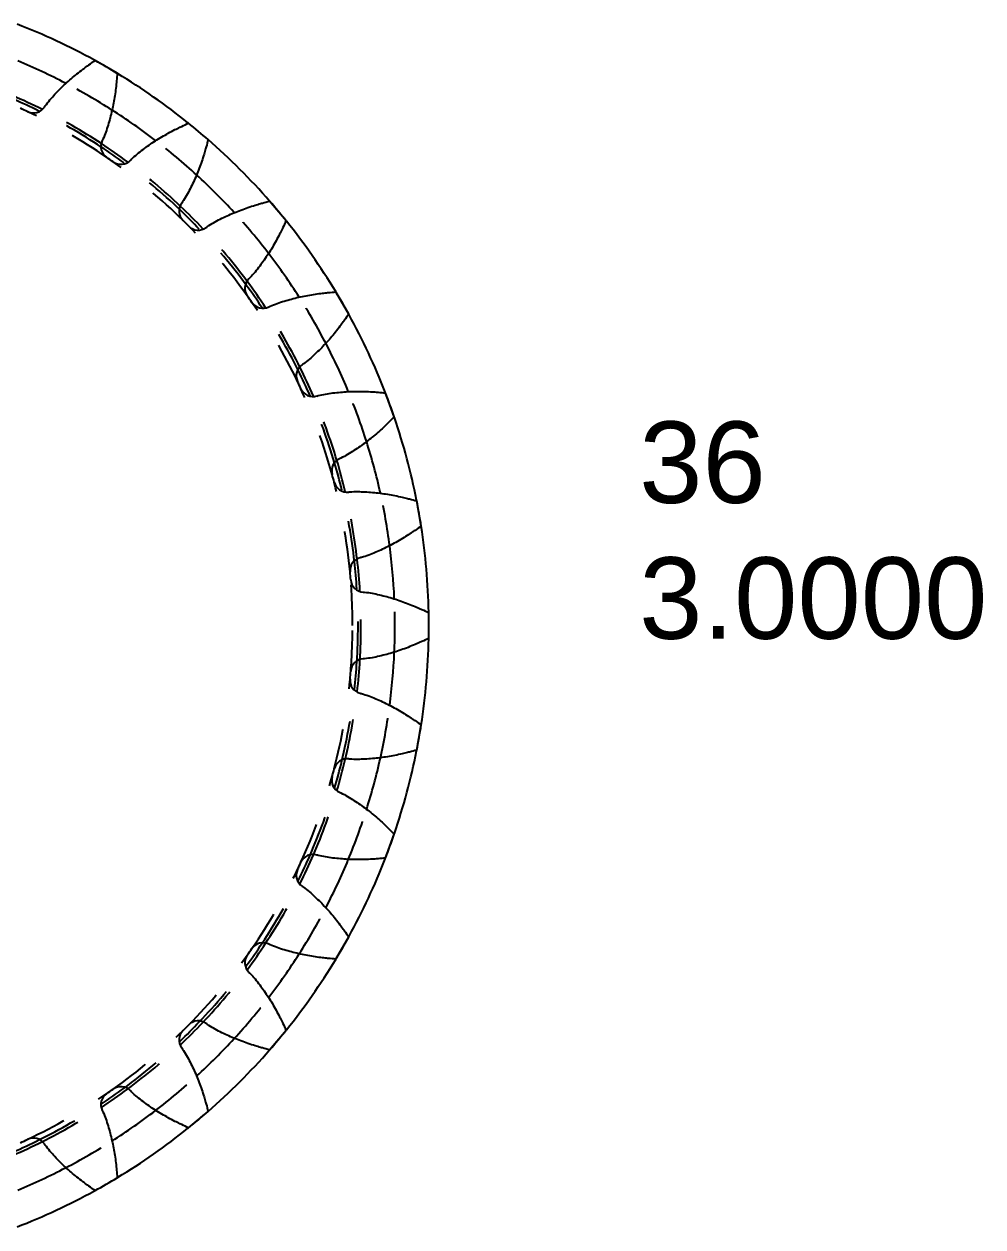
# Model space of a CAD drawing. Header units: inches. Extents: x 0.9 to 97.5, y -1.2 to 16.7.
# Drawn here: x 27.191 to 29.544, y 5.916 to 8.868 of the extents above; entities that cross this region are included whole.
import ezdxf

# ---------------------------------------------------------------- set-up
doc = ezdxf.new("R2010")
doc.units = ezdxf.units.IN
doc.header["$MEASUREMENT"] = 0
doc.linetypes.add('HIDDEN', pattern=[0.2, 0.1, -0.1])
doc.layers.add('DEFAULT_2', color=8, linetype='HIDDEN')
doc.styles.get("Standard").update_dxf_attribs({"font": 'arial.ttf'})

msp = doc.modelspace()

# ---------------------------------------------------------------- linework, layer by layer
at = {"color": 7, "linetype": 'Continuous'}
for p, q in [((27.4198, 8.7473), (27.3655, 8.7787)), ((27.834, 8.3856), (27.7937, 8.4336)), ((27.9878, 8.1564), (27.9564, 8.2107)), ((28.0994, 7.904), (28.078, 7.9629)), ((28.1656, 7.636), (28.1547, 7.6978)), ((28.1842, 7.3607), (28.1842, 7.4234)), ((28.1547, 7.0863), (28.1656, 7.148)), ((28.078, 6.8211), (28.0994, 6.8801)), ((27.9564, 6.5734), (27.9878, 6.6277)), ((27.7937, 6.3505), (27.834, 6.3985)), ((27.5947, 6.1592), (27.6427, 6.1995))]:
    msp.add_line(p, q, dxfattribs=at)
at = {"color": 40, "linetype": 'Continuous'}
for radius, start, end in [(1.5833, 61.2093, 68.7947), (1.5, 62.5354, 67.475), (1.5833, 51.1943, 58.8222), (1.4167, 63.4201, 66.5957), (1.4095, 63.6091, 66.4285), (1.5, 52.5415, 57.5079), (1.4095, 53.6504, 56.4311), (1.4167, 53.4386, 56.6023), (1.5833, 41.135, 48.865), (1.5, 42.5242, 47.4758), (1.4167, 43.4314, 46.5686), (1.4095, 43.6399, 46.3601), (1.5833, 31.1779, 38.8058), (1.5, 32.4921, 37.4585), (1.4095, 33.5689, 36.3496), (1.4167, 33.3977, 36.5614), (1.5833, 21.2054, 28.7908), (1.5, 22.525, 27.4646), (1.4095, 23.5715, 26.3909), (1.4167, 23.4043, 26.5799), (1.5833, 11.2058, 18.8053), (1.5, 12.5411, 17.4896), (1.4167, 13.4313, 16.6157), (1.4095, 13.6357, 16.4649), (1.5833, 1.1739, 8.8446), (1.5, 2.5361, 7.4946), (1.4095, 3.6521, 6.3875), (1.4167, 3.4381, 6.5817), (1.5833, 351.1554, 358.8261), (1.5, 352.5054, 357.4639), (1.4095, 353.6125, 356.3479), (1.4167, 353.4183, 356.5619), (1.4095, 343.5351, 346.3643), (1.4167, 343.3843, 346.5687), (1.5, 342.5104, 347.4589), (1.5833, 341.1948, 348.7943), (1.4095, 333.6091, 336.4285), (1.4167, 333.4201, 336.5957), (1.5, 332.5354, 337.475), (1.5833, 331.2093, 338.7947), (1.4095, 323.6504, 326.4311), (1.4167, 323.4386, 326.6023), (1.5, 322.5415, 327.5079), (1.5833, 321.1943, 328.8222), (1.4095, 313.6399, 316.3601), (1.4167, 313.4314, 316.5686), (1.5, 312.5242, 317.4758), (1.5833, 311.135, 318.865), (1.4095, 303.5689, 306.3496), (1.4167, 303.3977, 306.5614), (1.5, 302.4921, 307.4585), (1.5833, 301.1779, 308.8058), (1.4167, 293.4043, 296.5799), (1.4095, 293.5715, 296.3909), (1.5, 292.525, 297.4646), (1.5833, 291.2054, 298.7908)]:
    msp.add_arc((26.6011, 7.392), radius, start, end, dxfattribs=at)
at = {"color": 7, "linetype": 'Continuous'}
for centre, radius, start, end in [((26.6011, 7.392), 1.5833, 58.865, 61.135), ((26.6011, 7.392), 1.396, 64.5919, 65.4081), ((27.2141, 8.6824), 0.0325, 244.5919, 326.3977), ((26.6011, 7.392), 1.5833, 48.865, 51.135), ((27.4121, 8.568), 0.0325, 153.6023, 235.4081), ((26.6011, 7.392), 1.396, 54.5919, 55.4081), ((27.4288, 8.5563), 0.0325, 234.5919, 316.3977), ((27.604, 8.4093), 0.0325, 143.6023, 225.4081), ((26.6011, 7.392), 1.5833, 38.865, 41.135), ((26.6011, 7.392), 1.396, 44.5919, 45.4081), ((27.6184, 8.3949), 0.0325, 224.5919, 306.3977), ((27.7654, 8.2197), 0.0325, 133.6023, 215.4081), ((26.6011, 7.392), 1.5833, 28.865, 31.135), ((26.6011, 7.392), 1.396, 34.5919, 35.4081), ((27.7771, 8.203), 0.0325, 214.5919, 296.3977), ((27.8915, 8.005), 0.0325, 123.6023, 205.4081), ((26.6011, 7.392), 1.396, 24.5919, 25.4081), ((27.9001, 7.9865), 0.0325, 204.5919, 286.3977), ((26.6011, 7.392), 1.5833, 18.865, 21.135), ((27.9783, 7.7716), 0.0325, 113.6023, 195.4081), ((26.6011, 7.392), 1.396, 14.5919, 15.4081), ((27.9836, 7.7519), 0.0325, 194.5919, 276.3977), ((26.6011, 7.392), 1.5833, 8.865, 11.135), ((28.0233, 7.5267), 0.0325, 103.6023, 185.4081), ((26.6011, 7.392), 1.396, 4.5919, 5.4081), ((28.0251, 7.5064), 0.0325, 184.5919, 266.3977), ((26.6011, 7.392), 1.5833, 358.865, 1.135), ((28.0251, 7.2777), 0.0325, 93.6023, 175.4081), ((26.6011, 7.392), 1.396, 354.5919, 355.4081), ((28.0233, 7.2574), 0.0325, 174.5919, 256.3977), ((26.6011, 7.392), 1.5833, 348.865, 351.135), ((27.9836, 7.0322), 0.0325, 83.6023, 165.4081), ((26.6011, 7.392), 1.396, 344.5919, 345.4081), ((27.9783, 7.0125), 0.0325, 164.5919, 246.3977), ((26.6011, 7.392), 1.5833, 338.865, 341.135), ((27.9001, 6.7976), 0.0325, 73.6023, 155.4081), ((27.8915, 6.7791), 0.0325, 154.5919, 236.3977), ((26.6011, 7.392), 1.396, 334.5919, 335.4081), ((27.7771, 6.581), 0.0325, 63.6023, 145.4081), ((26.6011, 7.392), 1.5833, 328.865, 331.135), ((26.6011, 7.392), 1.396, 324.5919, 325.4081), ((27.7654, 6.5644), 0.0325, 144.5919, 226.3977), ((26.6011, 7.392), 1.396, 314.5919, 315.4081), ((27.6184, 6.3892), 0.0325, 53.6023, 135.4081), ((27.604, 6.3748), 0.0325, 134.5919, 216.3977), ((26.6011, 7.392), 1.5833, 318.865, 321.135), ((27.4288, 6.2277), 0.0325, 43.6023, 125.4081), ((27.4121, 6.2161), 0.0325, 124.5919, 206.3977), ((26.6011, 7.392), 1.396, 304.5919, 305.4081), ((26.6011, 7.392), 1.5833, 308.865, 311.135), ((26.6011, 7.392), 1.396, 294.5919, 295.4081), ((27.2141, 6.1017), 0.0325, 33.6023, 115.4081), ((26.6011, 7.392), 1.5833, 298.865, 301.135)]:
    msp.add_arc(centre, radius, start, end, dxfattribs=at)
for points, start_tangent, end_tangent in [([(27.3464, 8.7653), (27.3503, 8.7681), (27.3655, 8.7787)], (0.00942, 0.006814), (0.009628, 0.006515)), ([(27.2411, 8.6644), (27.2432, 8.6674), (27.2545, 8.682), (27.2669, 8.6957), (27.2797, 8.709), (27.293, 8.7218), (27.3067, 8.7341), (27.3209, 8.7459), (27.3355, 8.7572), (27.3464, 8.7653)], (0.040519, 0.060981), (0.059348, 0.04293)), ([(27.4198, 8.7473), (27.4183, 8.7289), (27.4178, 8.7241)], (-0.000828, -0.011596), (-0.001191, -0.011565)), ([(27.4178, 8.7241), (27.4163, 8.7106), (27.4137, 8.6923), (27.4106, 8.6741), (27.4068, 8.6561), (27.4024, 8.6381), (27.3973, 8.6204), (27.3916, 8.6029), (27.3846, 8.5858), (27.383, 8.5825)], (-0.007505, -0.072862), (-0.032552, -0.065581)), ([(27.5736, 8.6151), (27.5779, 8.6171), (27.5947, 8.6249)], (0.01046, 0.005075), (0.010614, 0.004744)), ([(27.4523, 8.5339), (27.4549, 8.5366), (27.4686, 8.5489), (27.4831, 8.5603), (27.4981, 8.5712), (27.5134, 8.5814), (27.5291, 8.5912), (27.5451, 8.6003), (27.5614, 8.609), (27.5736, 8.6151)], (0.050493, 0.053019), (0.065901, 0.031972)), ([(27.6367, 8.5621), (27.6328, 8.549), (27.6272, 8.5314), (27.6209, 8.5141), (27.6141, 8.497), (27.6066, 8.4801), (27.5985, 8.4635), (27.5898, 8.4472), (27.58, 8.4316), (27.5779, 8.4286)], (-0.020043, -0.070452), (-0.043445, -0.058932)), ([(27.6427, 8.5845), (27.638, 8.5667), (27.6367, 8.5621)], (-0.002829, -0.011276), (-0.003181, -0.011182)), ([(27.6377, 8.3688), (27.6407, 8.3709), (27.6563, 8.3807), (27.6726, 8.3894), (27.6892, 8.3975), (27.7061, 8.405), (27.7232, 8.4118), (27.7405, 8.4181), (27.7581, 8.4237), (27.7712, 8.4276)], (0.058932, 0.043445), (0.070452, 0.020043)), ([(27.7712, 8.4276), (27.7758, 8.4289), (27.7937, 8.4336)], (0.011182, 0.003181), (0.011276, 0.002829)), ([(27.834, 8.3856), (27.8262, 8.3688), (27.8242, 8.3645)], (-0.004744, -0.010614), (-0.005075, -0.01046)), ([(27.8242, 8.3645), (27.8181, 8.3523), (27.8094, 8.336), (27.8003, 8.32), (27.7905, 8.3043), (27.7803, 8.289), (27.7694, 8.274), (27.758, 8.2595), (27.7457, 8.2458), (27.743, 8.2432)], (-0.031972, -0.065901), (-0.053019, -0.050493)), ([(27.7916, 8.1739), (27.7949, 8.1755), (27.812, 8.1825), (27.8295, 8.1882), (27.8473, 8.1933), (27.8652, 8.1977), (27.8832, 8.2015), (27.9014, 8.2046), (27.9197, 8.2072), (27.9332, 8.2087)], (0.065581, 0.032552), (0.072862, 0.007505)), ([(27.9332, 8.2087), (27.938, 8.2092), (27.9564, 8.2107)], (0.011565, 0.001191), (0.011596, 0.000828)), ([(27.9878, 8.1564), (27.9772, 8.1412), (27.9744, 8.1373)], (-0.006515, -0.009628), (-0.006814, -0.00942)), ([(27.9744, 8.1373), (27.9663, 8.1264), (27.955, 8.1118), (27.9432, 8.0976), (27.9309, 8.0839), (27.9181, 8.0706), (27.9048, 8.0578), (27.8911, 8.0454), (27.8765, 8.0341), (27.8735, 8.032)], (-0.04293, -0.059348), (-0.060981, -0.040519)), ([(27.9092, 7.9553), (27.9128, 7.9563), (27.9308, 7.9602), (27.9491, 7.9628), (27.9675, 7.9647), (27.9859, 7.966), (28.0043, 7.9666), (28.0228, 7.9665), (28.0412, 7.9658), (28.0548, 7.965)], (0.070238, 0.020669), (0.073058, -0.005262)), ([(28.0548, 7.965), (28.0596, 7.9646), (28.078, 7.9629)], (0.011596, -0.000835), (0.011564, -0.001198)), ([(28.083, 7.8875), (28.0731, 7.8781), (28.0594, 7.8658), (28.0453, 7.8539), (28.0308, 7.8425), (28.0159, 7.8316), (28.0006, 7.8213), (27.985, 7.8115), (27.9687, 7.8029), (27.9653, 7.8014)], (-0.052584, -0.050991), (-0.067091, -0.029314)), ([(28.0994, 7.904), (28.0864, 7.8909), (28.083, 7.8875)], (-0.008088, -0.008351), (-0.008346, -0.008093)), ([(27.9872, 7.7196), (27.9909, 7.72), (28.0093, 7.7207), (28.0277, 7.7201), (28.0461, 7.7188), (28.0645, 7.7168), (28.0827, 7.7142), (28.1009, 7.7109), (28.1189, 7.707), (28.1322, 7.7038)], (0.07276, 0.008158), (0.071034, -0.017868)), ([(28.1322, 7.7038), (28.1369, 7.7027), (28.1547, 7.6978)], (0.011275, -0.002836), (0.01118, -0.003188)), ([(28.1465, 7.6227), (28.1352, 7.6152), (28.1195, 7.6054), (28.1036, 7.5961), (28.0873, 7.5874), (28.0707, 7.5792), (28.0539, 7.5717), (28.0368, 7.5648), (28.0192, 7.5592), (28.0156, 7.5583)], (-0.060639, -0.041086), (-0.071162, -0.017219)), ([(28.1656, 7.636), (28.1505, 7.6254), (28.1465, 7.6227)], (-0.009415, -0.00682), (-0.009625, -0.006521)), ([(28.023, 7.474), (28.0267, 7.4737), (28.045, 7.4712), (28.063, 7.4674), (28.0809, 7.4629), (28.0986, 7.4578), (28.1162, 7.452), (28.1335, 7.4456), (28.1506, 7.4387), (28.1631, 7.4332)], (0.073071, -0.0046), (0.066852, -0.029932)), ([(28.1631, 7.4332), (28.1675, 7.4313), (28.1842, 7.4234)], (0.010611, -0.004751), (0.010456, -0.005081)), ([(28.1842, 7.3607), (28.1675, 7.3528), (28.1631, 7.3508)], (-0.010456, -0.005081), (-0.010611, -0.004751)), ([(28.1631, 7.3508), (28.1506, 7.3454), (28.1335, 7.3384), (28.1162, 7.3321), (28.0986, 7.3263), (28.0809, 7.3212), (28.063, 7.3167), (28.045, 7.3129), (28.0267, 7.3104), (28.023, 7.3101)], (-0.066852, -0.029932), (-0.073071, -0.0046)), ([(28.0156, 7.2258), (28.0192, 7.2249), (28.0368, 7.2192), (28.0539, 7.2124), (28.0707, 7.2048), (28.0873, 7.1967), (28.1036, 7.188), (28.1195, 7.1787), (28.1352, 7.1689), (28.1465, 7.1614)], (0.071162, -0.017219), (0.060639, -0.041086)), ([(28.1465, 7.1614), (28.1505, 7.1587), (28.1656, 7.148)], (0.009625, -0.006521), (0.009415, -0.00682)), ([(28.1547, 7.0863), (28.1369, 7.0814), (28.1322, 7.0802)], (-0.01118, -0.003188), (-0.011275, -0.002836)), ([(28.1322, 7.0802), (28.1189, 7.077), (28.1009, 7.0732), (28.0827, 7.0699), (28.0645, 7.0673), (28.0461, 7.0653), (28.0277, 7.064), (28.0093, 7.0634), (27.9909, 7.0641), (27.9872, 7.0645)], (-0.071034, -0.017868), (-0.07276, 0.008158)), ([(27.9653, 6.9827), (27.9687, 6.9812), (27.985, 6.9726), (28.0006, 6.9628), (28.0159, 6.9525), (28.0308, 6.9416), (28.0453, 6.9302), (28.0594, 6.9183), (28.0731, 6.9059), (28.083, 6.8965)], (0.067091, -0.029314), (0.052584, -0.050991)), ([(28.083, 6.8965), (28.0864, 6.8932), (28.0994, 6.8801)], (0.008346, -0.008093), (0.008088, -0.008351)), ([(28.0548, 6.8191), (28.0412, 6.8183), (28.0228, 6.8176), (28.0043, 6.8175), (27.9859, 6.8181), (27.9675, 6.8194), (27.9491, 6.8213), (27.9308, 6.8239), (27.9128, 6.8277), (27.9092, 6.8287)], (-0.073058, -0.005262), (-0.070238, 0.020669)), ([(28.078, 6.8211), (28.0596, 6.8195), (28.0548, 6.8191)], (-0.011564, -0.001198), (-0.011596, -0.000835)), ([(27.8735, 6.7521), (27.8765, 6.75), (27.8911, 6.7387), (27.9048, 6.7263), (27.9181, 6.7135), (27.9309, 6.7002), (27.9432, 6.6865), (27.955, 6.6723), (27.9663, 6.6577), (27.9744, 6.6467)], (0.060981, -0.040519), (0.04293, -0.059348)), ([(27.9744, 6.6467), (27.9772, 6.6428), (27.9878, 6.6277)], (0.006814, -0.00942), (0.006515, -0.009628)), ([(27.9332, 6.5754), (27.9197, 6.5769), (27.9014, 6.5795), (27.8832, 6.5826), (27.8652, 6.5864), (27.8473, 6.5908), (27.8295, 6.5959), (27.812, 6.6016), (27.7949, 6.6086), (27.7916, 6.6102)], (-0.072862, 0.007505), (-0.065581, 0.032552)), ([(27.9564, 6.5734), (27.938, 6.5749), (27.9332, 6.5754)], (-0.011596, 0.000828), (-0.011565, 0.001191)), ([(27.743, 6.5408), (27.7457, 6.5383), (27.758, 6.5246), (27.7694, 6.5101), (27.7803, 6.4951), (27.7905, 6.4798), (27.8003, 6.4641), (27.8094, 6.4481), (27.8181, 6.4318), (27.8242, 6.4196)], (0.053019, -0.050493), (0.031972, -0.065901)), ([(27.7712, 6.3565), (27.7581, 6.3603), (27.7405, 6.366), (27.7232, 6.3723), (27.7061, 6.3791), (27.6892, 6.3866), (27.6726, 6.3947), (27.6563, 6.4034), (27.6407, 6.4132), (27.6377, 6.4153)], (-0.070452, 0.020043), (-0.058932, 0.043445)), ([(27.8242, 6.4196), (27.8262, 6.4153), (27.834, 6.3985)], (0.005075, -0.01046), (0.004744, -0.010614)), ([(27.5779, 6.3555), (27.58, 6.3525), (27.5898, 6.3369), (27.5985, 6.3206), (27.6066, 6.304), (27.6141, 6.2871), (27.6209, 6.27), (27.6272, 6.2526), (27.6328, 6.2351), (27.6367, 6.222)], (0.043445, -0.058932), (0.020043, -0.070452)), ([(27.7937, 6.3505), (27.7758, 6.3552), (27.7712, 6.3565)], (-0.011276, 0.002829), (-0.011182, 0.003181)), ([(27.5736, 6.169), (27.5614, 6.1751), (27.5451, 6.1837), (27.5291, 6.1929), (27.5134, 6.2026), (27.4981, 6.2129), (27.4831, 6.2238), (27.4686, 6.2351), (27.4549, 6.2475), (27.4523, 6.2502)], (-0.065901, 0.031972), (-0.050493, 0.053019)), ([(27.383, 6.2016), (27.3846, 6.1983), (27.3916, 6.1812), (27.3973, 6.1637), (27.4024, 6.1459), (27.4068, 6.128), (27.4106, 6.11), (27.4137, 6.0918), (27.4163, 6.0735), (27.4178, 6.0599)], (0.032552, -0.065581), (0.007505, -0.072862)), ([(27.6367, 6.222), (27.638, 6.2174), (27.6427, 6.1995)], (0.003181, -0.011182), (0.002829, -0.011276)), ([(27.5947, 6.1592), (27.5779, 6.167), (27.5736, 6.169)], (-0.010614, 0.004744), (-0.01046, 0.005075)), ([(27.3464, 6.0187), (27.3355, 6.0269), (27.3209, 6.0382), (27.3067, 6.05), (27.293, 6.0623), (27.2797, 6.0751), (27.2669, 6.0884), (27.2545, 6.1021), (27.2432, 6.1167), (27.2411, 6.1197)], (-0.059348, 0.04293), (-0.040519, 0.060981)), ([(27.4178, 6.0599), (27.4183, 6.0552), (27.4198, 6.0368)], (0.001191, -0.011565), (0.000828, -0.011596)), ([(27.3655, 6.0054), (27.3503, 6.0159), (27.3464, 6.0187)], (-0.009628, 0.006515), (-0.00942, 0.006814))]:
    msp.add_spline(points, degree=3, dxfattribs=dict(at, start_tangent=start_tangent, end_tangent=end_tangent))
at = {"layer": 'DEFAULT_2', "color": 8, "linetype": 'HIDDEN'}
for radius, start, end in [(1.5833, 61.135, 61.2093), (1.5833, 58.8222, 58.865), (1.5, 57.5079, 62.5354), (1.396, 55.4081, 64.5919), (1.4095, 56.4311, 63.6091), (1.4167, 56.6023, 63.4201), (1.5833, 51.135, 51.1943), (1.5, 47.4758, 52.5415), (1.396, 45.4081, 54.5919), (1.4095, 46.3601, 53.6504), (1.4167, 46.5686, 53.4386), (1.5, 37.4585, 42.5242), (1.5833, 38.8058, 38.865), (1.396, 35.4081, 44.5919), (1.4095, 36.3496, 43.6399), (1.4167, 36.5614, 43.4314), (1.5833, 31.135, 31.1779), (1.396, 25.4081, 34.5919), (1.5, 27.4646, 32.4921), (1.4095, 26.3909, 33.5689), (1.4167, 26.5799, 33.3977), (1.5833, 28.7908, 28.865), (1.396, 15.4081, 24.5919), (1.4095, 16.4649, 23.5715), (1.4167, 16.6157, 23.4043), (1.5, 17.4896, 22.525), (1.5833, 21.135, 21.2054), (1.5833, 18.8053, 18.865), (1.396, 5.4081, 14.5919), (1.4095, 6.3875, 13.6357), (1.4167, 6.5817, 13.4313), (1.5, 7.4946, 12.5411), (1.5833, 11.135, 11.2058), (1.5833, 8.8446, 8.865), (1.396, 0, 4.5919), (1.4095, 356.3479, 3.6521), (1.4167, 356.5619, 3.4381), (1.5, 357.4639, 2.5361), (1.5833, 1.135, 1.1739), (1.396, 355.4081, 0), (1.5833, 358.8261, 358.865), (1.396, 345.4081, 354.5919), (1.4095, 346.3643, 353.6125), (1.4167, 346.5687, 353.4183), (1.5, 347.4589, 352.5054), (1.5833, 351.135, 351.1554), (1.5833, 348.7943, 348.865), (1.396, 335.4081, 344.5919), (1.4095, 336.4285, 343.5351), (1.4167, 336.5957, 343.3843), (1.5, 337.475, 342.5104), (1.5833, 341.135, 341.1948), (1.5833, 338.7947, 338.865), (1.396, 325.4081, 334.5919), (1.4095, 326.4311, 333.6091), (1.4167, 326.6023, 333.4201), (1.5, 327.5079, 332.5354), (1.5833, 331.135, 331.2093), (1.396, 315.4081, 324.5919), (1.4095, 316.3601, 323.6504), (1.5833, 328.8222, 328.865), (1.4167, 316.5686, 323.4386), (1.5, 317.4758, 322.5415), (1.396, 305.4081, 314.5919), (1.5833, 321.135, 321.1943), (1.4095, 306.3496, 313.6399), (1.4167, 306.5614, 313.4314), (1.5, 307.4585, 312.5242), (1.396, 295.4081, 304.5919), (1.4095, 296.3909, 303.5689), (1.4167, 296.5799, 303.3977), (1.5833, 308.8058, 308.865), (1.5, 297.4646, 302.4921), (1.5833, 301.135, 301.1779), (1.5833, 298.7908, 298.865)]:
    msp.add_arc((26.6011, 7.392), radius, start, end, dxfattribs=at)

# ---------------------------------------------------------------- texts
at = {"insert": (28.7004, 7.8928), "char_height": 0.2, "attachment_point": 1}
msp.add_mtext_dynamic_manual_height_columns('36\\P3.0000', width=2.466042, gutter_width=1, heights=[0], dxfattribs=at)

doc.saveas('drawing.dxf')
